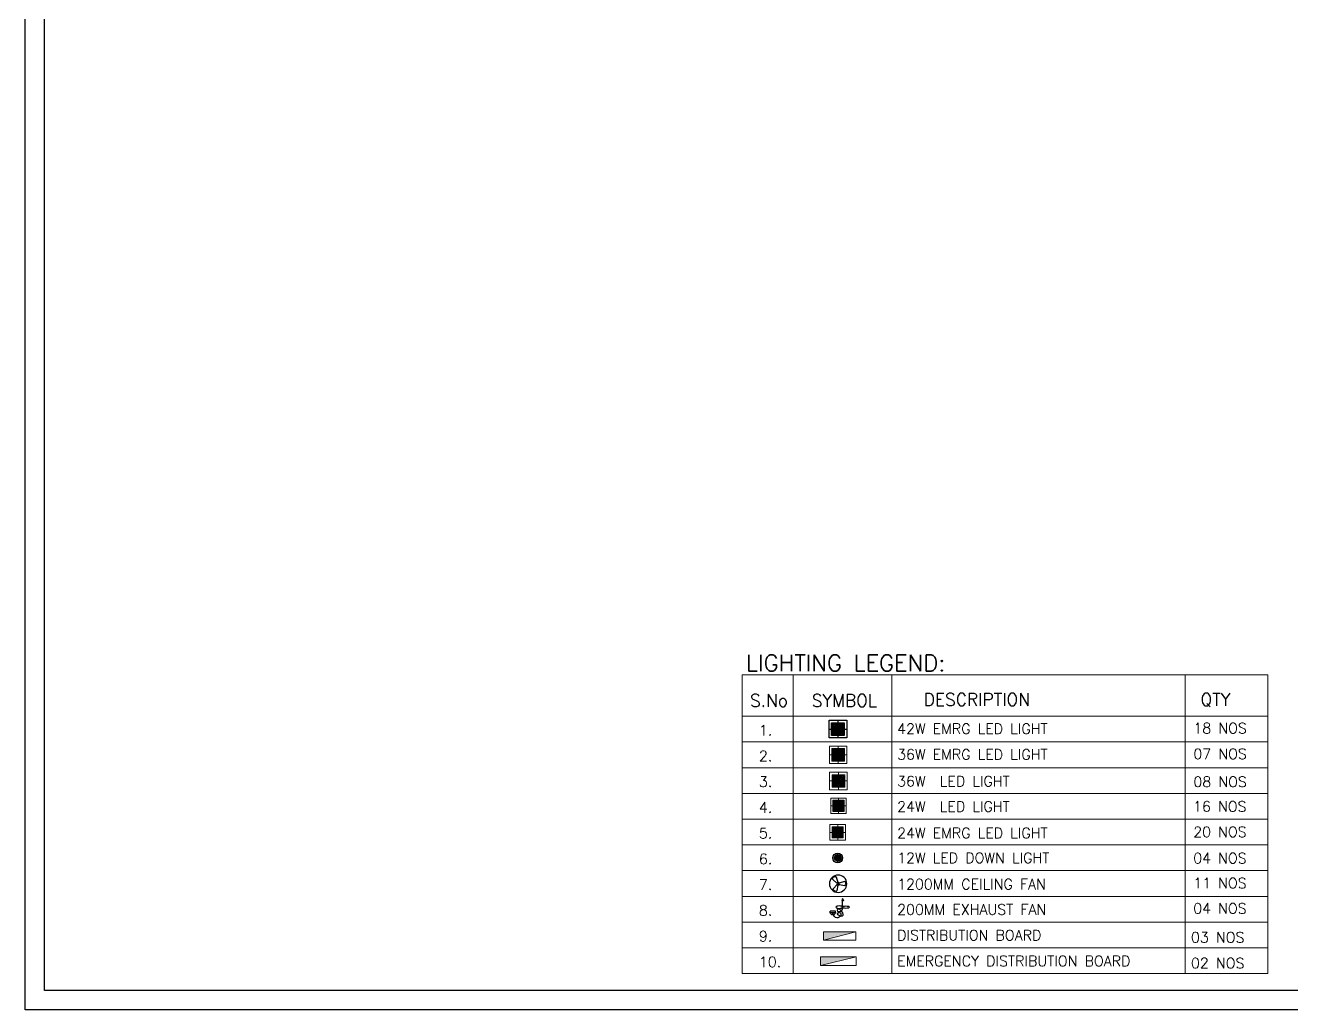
# Model space of a CAD drawing. Extents: x 3550807 to 4078732, y -628171 to -515859.
# Drawn here: x 3604456 to 3619691, y -551399 to -539549 of the extents above; entities that cross this region are included whole.
import ezdxf

# ---------------------------------------------------------------- set-up
doc = ezdxf.new("R2010")
doc.units = 0
doc.header["$LTSCALE"] = 6
doc.header["$MEASUREMENT"] = 0
doc.linetypes.add('ACAD_ISO04W100', pattern=[30, 24, -3, 0, -3])
doc.linetypes.add('CONTINU', pattern=[0])
doc.layers.get('0').update_dxf_attribs({"linetype": 'CONTINUOUS'})
for name, color, linetype in [('24W RAW POWER', 1, 'CONTINUOUS'), ('24W UPS POWER LIGHT', 5, 'CONTINUOUS'), ('ELE 36W EMERGENCY LIGHT', 5, 'CONTINUOUS'), ('ELE 36W LED LIGHT', 6, 'CONTINUOUS'), ('ELE-1200MM CEILINGFAN', 6, 'CONTINUOUS'), ('ELE-12W LED', 1, 'CONTINUOUS'), ('ELE-12W LED @ 1', 1, 'CONTINUOUS'), ('ELE-EXHAUST FAN', 10, 'CONTINUOUS'), ('ELE-LIGHTING WIRRING', 7, 'CONTINUOUS')]:
    doc.layers.add(name, color=color, linetype=linetype)
for name, color, linetype, lineweight in [('axes', 40, 'ACAD_ISO04W100', 25), ('ELE-24W EMERGENCY  LED LIGHT', 5, 'CONTINUOUS', 18), ('ELE-24W LED LIGHT', 1, 'CONTINUOUS', 18), ('ELE-36W EMERGENCY  LED LIGHT', 7, 'CONTINUOUS', 18), ('ELE-36W LED LIGHT', 210, 'CONTINUOUS', 18), ('ELE. DB', 1, 'CONTINUOUS', 9), ('hatch', 252, 'CONTINUOUS', 9)]:
    doc.layers.add(name, color=color, linetype=linetype, lineweight=lineweight)
doc.layers.add('ELE-42W EMERGENCY DOWN LIGHT', color=7, linetype='CONTINUOUS', true_color=0x608ec6)
doc.styles.add('ROMANS', font='romans.shx')

# ---------------------------------------------------------------- blocks, each defined once
blk = doc.blocks.new('ELE.EMERGENCY 40W LED LIGHT')
at = {"layer": 'ELE-36W EMERGENCY  LED LIGHT'}
h = blk.add_hatch(dxfattribs=at)
h.set_pattern_fill('ANSI31', color=5, scale=300, style=0)
h.set_pattern_definition([(45, (0, 0), (-26.51650429449553, 26.51650429449553), [])])
h.paths.add_polyline_path([(-207.71532323258, -207.7153232324927), (-207.71532323258, 207.7153232324927), (207.71532323258, 207.7153232324927), (207.71532323258, -207.7153232324927)])
for p, q in [((-288, 0), (288, 0)), ((0, 288), (0, -288))]:
    blk.add_line(p, q, dxfattribs=at)
for points in [[(-288, -288), (-288, 288), (288, 288), (288, -288)], [(-207.71532323258, -207.7153232324927), (-207.71532323258, 207.7153232324927), (207.71532323258, 207.7153232324927), (207.71532323258, -207.7153232324927)]]:
    blk.add_lwpolyline(points, close=True, dxfattribs=at)
blk = doc.blocks.new('light300x600')
at = {"layer": 'ELE-36W LED LIGHT', "lineweight": 0}
for p, q in [((918214.7090835375, -78407.37249509472), (918214.7090835375, -79007.37249509478)), ((918814.7090835375, -78407.37249509472), (918214.7090835375, -78407.37249509472)), ((918514.7090835375, -78407.37249509472), (918514.7090835375, -79007.37249509478)), ((918814.7090835375, -79007.37249509478), (918814.7090835375, -78407.37249509472)), ((918214.7090835375, -78707.37249509475), (918814.7090835375, -78707.37249509475)), ((918298.3389551704, -78491.25845918385), (918298.5950476268, -78491.00236672752)), ((918298.3389551704, -78544.29146777285), (918351.6280562157, -78491.00236672752)), ((918298.3389551701, -78597.32447636187), (918404.6610648044, -78491.00236672758)), ((918298.3389551701, -78650.35748495086), (918457.6940733936, -78491.00236672755)), ((918298.3389551704, -78703.39049353982), (918510.7270819825, -78491.00236672752)), ((918298.3389551704, -78756.4235021288), (918563.7600905717, -78491.00236672751)), ((918298.3389551701, -78809.45651071782), (918616.7930991607, -78491.00236672758)), ((918298.3389551701, -78862.48951930682), (918669.8261077496, -78491.00236672752)), ((918298.3389551704, -78915.52252789578), (918722.8591163385, -78491.00236672752)), ((918298.3389551701, -78491.00236672754), (918298.3389551701, -78923.74262346195)), ((918731.0792119048, -78491.00236672754), (918298.3389551701, -78491.00236672754)), ((918343.1518681933, -78923.7426234619), (918731.0792119048, -78535.81527975028)), ((918396.1848767822, -78923.74262346196), (918731.0792119048, -78588.8482883393)), ((918449.2178853712, -78923.74262346196), (918731.0792119048, -78641.88129692829)), ((918502.2508939601, -78923.7426234619), (918731.0792119048, -78694.91430551725)), ((918555.2839025491, -78923.74262346193), (918731.0792119048, -78747.94731410629)), ((918608.316911138, -78923.74262346196), (918731.0792119048, -78800.98032269526)), ((918661.349919727, -78923.74262346196), (918731.0792119048, -78854.01333128425)), ((918731.0792119048, -78923.74262346195), (918731.0792119048, -78491.00236672754)), ((918214.7090835375, -79007.37249509478), (918814.7090835375, -79007.37249509478)), ((918298.3389551701, -78923.74262346195), (918731.0792119048, -78923.74262346195)), ((918714.3829283161, -78923.74262346199), (918731.0792119048, -78907.04633987321))]:
    blk.add_line(p, q, dxfattribs=at)
blk = doc.blocks.new('24w led light')
at = {"layer": 'ELE-24W LED LIGHT', "color": 1, "lineweight": 0}
for p, q in [((159.0000000012145, 158.9999999986694), (-159.9999999987274, 159.0000000012225)), ((-159.9999999987274, 159.0000000012225), (-160.0000000012806, -159.9999999987194)), ((114.5367849160933, 114.5367849143026), (-115.5367849143026, 114.5367849161594)), ((-115.5367849143026, 114.5367849161594), (-115.5367849161594, -115.5367849143526)), ((110.1664341049445, -115.5367849160353), (-115.5367849143606, 110.1664341068094)), ((81.97055120514068, -115.5367849159193), (-115.5367849145927, 81.97055120700553)), ((53.77466830533685, -115.5367849157452), (-115.5367849147668, 53.77466830725971)), ((25.57878540547499, -115.536784915397), (-115.5367849150569, 25.57878540745588)), ((114.5367849144106, -91.7112528255815), (-91.71125282390676, 114.5367849159273)), ((114.5367849147007, -63.51536992577766), (-63.51536992410293, 114.5367849156952)), ((114.5367849149328, -35.31948702603185), (-35.31948702429909, 114.5367849155211)), ((114.5367849151069, -7.123604126228013), (-7.123604124495255, 114.536784915289)), ((-0.5000000012805742, -159.999999999996), (-0.4999999987274407, 158.999999999946)), ((114.536784915339, 21.07227877357582), (21.07227877536661, 114.5367849150569)), ((114.5367849155711, 49.26816167332163), (49.26816167511242, 114.5367849148248)), ((114.5367849158032, 77.46404457312546), (77.46404457497428, 114.5367849145927)), ((114.5367849160353, 105.6599274730454), (105.6599274747201, 114.5367849143606)), ((114.5367849142945, -115.5367849162094), (114.5367849160933, 114.5367849143026)), ((158.9999999987194, -160.0000000012726), (159.0000000012145, 158.9999999986694)), ((-160.000000000004, -0.4999999987194258), (158.999999999996, -0.5000000012725593)), ((-160.0000000012806, -159.9999999987194), (158.9999999987194, -160.0000000012726)), ((-2.617097494328851, -115.5367849151649), (-115.536784915231, -2.617097492464012)), ((-30.81298039413269, -115.5367849150489), (-115.5367849154631, -30.81298039220982)), ((-59.00886329393652, -115.5367849148168), (-115.5367849156952, -59.00886329212971)), ((-87.20474619374036, -115.5367849144686), (-115.5367849159273, -87.20474619181749)), ((-115.4006290935442, -115.5367849142945), (-115.5367849161594, -115.4006290915633)), ((-115.5367849161594, -115.5367849143526), (114.5367849142945, -115.5367849162094))]:
    blk.add_line(p, q, dxfattribs=at)
blk = doc.blocks.new('24w led emeregency')
at = {"layer": 'ELE-24W EMERGENCY  LED LIGHT'}
h = blk.add_hatch(dxfattribs=at)
h.set_pattern_fill('ANSI31', scale=166.666666666665, style=0)
h.set_pattern_definition([(45, (0, 0), (-14.73139127471959, 14.7313912747196), [])])
h.paths.add_polyline_path([(-115.397401795839, -115.397401795839), (-115.397401795839, 115.397401795839), (115.397401795839, 115.397401795839), (115.397401795839, -115.397401795839)])
at = {"layer": 'ELE-24W EMERGENCY  LED LIGHT', "color": 5}
for p, q in [((-160, 0), (160, 0)), ((0, 160), (0, -160))]:
    blk.add_line(p, q, dxfattribs=at)
for points in [[(-160, -160), (-160, 160), (160, 160), (160, -160)], [(-115.397401795839, -115.397401795839), (-115.397401795839, 115.397401795839), (115.397401795839, 115.397401795839), (115.397401795839, -115.397401795839)]]:
    blk.add_lwpolyline(points, close=True, dxfattribs=at)
blk = doc.blocks.new('A$C07FB25EA')
at = {"layer": 'ELE-1200MM CEILINGFAN', "color": 3}
for p, q in [((-14.84286138923198, -1.026129745423532), (-14.81482261964993, 2.37777899041248)), ((-11.7984145034352, 4.548378357842012), (-2.224771563924151, 1.439198100535577)), ((0.2555713899018883, 2.637343919337582), (3.168330920685548, 12.07415516399124)), ((9.838218455632159, 7.943537505430868), (2.358767898105725, 1.207109641702118)), ((6.532776267500593, 13.36735990063607), (9.466628320107704, 11.64112324596863)), ((-2.411792527615034, -1.097340643536882), (-12.04069056159642, -3.293222517087997)), ((1.960196047803038, -12.49191586327652), (-0.1339963341779367, -2.646307742243152)), ((2.156221137716784, -1.540003275806157), (8.872359640910874, -8.780932646906876)), ((8.31008512173139, -12.34123015521618), (5.348194299542229, -14.01890223638475))]:
    blk.add_line(p, q, dxfattribs=at)
at = {"layer": 'ELE-1200MM CEILINGFAN', "color": 5, "ltscale": 10}
blk.add_circle((0, 0), 16.44920765180997, dxfattribs=at)
at = {"layer": 'ELE-1200MM CEILINGFAN', "color": 3}
for radius in [2.649698036423876, 1.57768634052507]:
    blk.add_circle((0, 0), radius, dxfattribs=at)
for centre, radius, start, end in [((-12.51198974412546, 2.358810032856127), 2.302911000000001, 71.9493309579858, 179.5280523201116), ((5.364932230608247, 11.38253260855709), 2.302911, 59.52805232013018, 162.5228544712673), ((8.29878428322263, 9.656295953875087), 2.302911, 311.9493309576654, 59.52805232013018), ((-12.54002851371843, -1.045098702990799), 2.302911000000001, 179.5280523201116, 282.5228544713182), ((4.213205460910103, -12.01510598673485), 2.302911000000001, 191.9493309577734, 299.5280523201873), ((7.175096283113817, -10.33743390556629), 2.302911000000001, 299.5280523201873, 42.52285447146621)]:
    blk.add_arc(centre, radius, start, end, dxfattribs=at)
blk = doc.blocks.new('A$C44D17E71')
at = {"layer": 'ELE-EXHAUST FAN', "color": 1}
for p, q in [((-13.29599733809255, 0.7159641550460947), (-9.753207352478512, 2.099846774310208)), ((-13.29599733809255, 0.7159641550460947), (-9.753207352328673, -0.4807560357785405)), ((-9.753207352478512, 2.099846774310208), (-9.753207352328673, -0.4807560357785405)), ((-0.9728406073775204, 0.8095453698751953), (-9.753207352478512, 0.8095453698751953)), ((6.624894357317842, -9.319243077637587), (4.708301747763088, -9.310921312920549)), ((4.708301747549129, -9.31092131185462), (4.708301747527756, -16.79750919255232)), ((6.592107783299824, -16.80575916425325), (4.708301747527756, -16.79743739952348)), ((6.592107783299824, -16.80575916425325), (6.624894357082511, -9.319243076573478)), ((6.606356718972009, -13.55214423543978), (10.06401058358968, -13.56728674265971)), ((6.608972073030898, -12.95495190956128), (10.06662593766994, -12.97009441677576))]:
    blk.add_line(p, q, dxfattribs=at)
blk.add_ellipse((-0.9728406073561473, 5.636987982185019), major_axis=(-4.194098581760904e-11, -4.827442612307142), ratio=0.3635497343302502, dxfattribs=at)
at = {"layer": 'ELE-EXHAUST FAN', "color": 1, "extrusion": (0, 0, -1)}
blk.add_ellipse((-0.9728406073561473, -4.017897242429171), major_axis=(-4.194039462639472e-11, 4.827442612307142), ratio=0.3635497343302502, dxfattribs=at)
blk.add_ellipse((6.311101380334847, -13.0611986838426), major_axis=(0.01644494446120371, 3.755053575657497), ratio=0.9999999968774386, start_param=0.07928288612717244, end_param=3.06230976746262, dxfattribs=at)
at = {"layer": 'ELE-EXHAUST FAN', "color": 1}
blk.add_open_spline([(-1.040462210238502, 0.8131301081702986), (-0.794110476796277, -0.2959092840810627), (3.443820170653225, 2.503108630342467), (7.593877717068608, -7.044175584480399), (-0.9620381850488684, -5.976623083626691), (5.220079382851281, 0.4063643747449532), (14.26886167446287, 3.094036723225145), (9.160937442755994, -9.394371721256903), (5.4319324894484, -2.528912989344462), (11.72688167262936, 0.02392873297139886), (16.82435437684603, -10.78942685045513), (10.13837529740211, -10.70616108024435), (10.06508547398614, -12.97008767044419)], degree=3, knots=[0, 0, 0, 0, 6.261698984633693, 12.35289337727386, 15.78723858549406, 21.85874170938161, 28.75275539672618, 35.67821749018282, 39.22549451667553, 45.35410703231142, 53.69387849876626, 67.42145290315356, 67.42145290315356, 67.42145290315356, 67.42145290315356], dxfattribs=at)
blk = doc.blocks.new('18W LED')
at = {"layer": 'ELE-12W LED @ 1'}
h = blk.add_hatch(dxfattribs=at)
h.set_pattern_fill('ANSI31', color=252)
h.set_pattern_definition([(45, (-1135553.90972861, 459369.4158411386), (-2.245064030267288, 2.245064030267288), [])])
edge = h.paths.add_edge_path()
edge.add_arc((0, 0), 85.66142586955375, 0, 360)
at = {"layer": 'ELE-12W LED', "color": 1}
for p, q in [((-126.0971237812191, 0), (126.0971237812191, 0)), ((0, -126.0971237812773), (0, 126.0971237812773))]:
    blk.add_line(p, q, dxfattribs=at)
for radius in [126.0971237812657, 85.66142586955375]:
    blk.add_circle((0, 0), radius, dxfattribs=at)
blk = doc.blocks.new('54W EME')
at = {"layer": 'ELE-42W EMERGENCY DOWN LIGHT'}
h = blk.add_hatch(dxfattribs=at)
h.set_pattern_fill('ANSI31', color=8, scale=312.5000000033303, style=0)
h.set_pattern_definition([(45, (-3.352761268615723e-08, 3.387685865163803e-08), (-27.62135864039388, 27.62135864039388), [])])
h.paths.add_polyline_path([(-216.3701284029521, -216.370128335664), (-216.3701284029521, 216.3701284034178), (216.3701283358969, 216.3701284034178), (216.3701283358969, -216.370128335664)])
for p, q in [((-300.0000000367872, 3.387685865163803e-08), (299.999999969732, 3.387685865163803e-08)), ((-3.352761268615723e-08, 300.0000000370201), (-3.352761268615723e-08, -299.9999999692664))]:
    blk.add_line(p, q, dxfattribs=at)
for points in [[(-300.0000000367872, -299.9999999692664), (-300.0000000367872, 300.0000000370201), (299.999999969732, 300.0000000370201), (299.999999969732, -299.9999999692664)], [(-216.3701284029521, -216.370128335664), (-216.3701284029521, 216.3701284034178), (216.3701283358969, 216.3701284034178), (216.3701283358969, -216.370128335664)]]:
    blk.add_lwpolyline(points, close=True, dxfattribs=at)
blk = doc.blocks.new('RPDB')
at = {"layer": 'ELE. DB'}
h = blk.add_hatch(color=1, dxfattribs=at)
h.dxf.hatch_style = 1
h.paths.add_polyline_path([(150, -5.684341886080801e-14), (150, 600), (0, 600)])
at = {"layer": 'ELE. DB', "color": 1}
blk.add_line((0, 600), (150, 0), dxfattribs=at)
blk.add_lwpolyline([(0, 0), (0, 600), (150, 600), (150, 0)], close=True, dxfattribs=at)
blk = doc.blocks.new('UPS DB')
at = {"layer": 'hatch'}
h = blk.add_hatch(color=3, dxfattribs=at)
h.dxf.hatch_style = 1
h.paths.add_polyline_path([(0, -150), (600, -150), (600, 0)])
at = {"layer": 'ELE. DB', "color": 3}
blk.add_line((600, 0), (0, -150), dxfattribs=at)
blk.add_lwpolyline([(0, 0), (600, 0), (600, -150), (0, -150)], close=True, dxfattribs=at)

msp = doc.modelspace()

# ---------------------------------------------------------------- linework, layer by layer
for points in [[(3649537.205183619, -519387.1143226366), (3649537.205183619, -551398.5349615149), (3604456, -551398.5349615149), (3604456, -519387.1143226366)], [(3649305.372762999, -519618.9467432536), (3649305.372762999, -551166.7025408972), (3604687.832420617, -551166.7025408972), (3604687.832420617, -519618.9467432536)]]:
    msp.add_lwpolyline(points, close=True)
at = {"layer": 'axes', "color": 7, "linetype": 'CONTINU', "lineweight": 0}
for p, q in [((3613693.625213431, -547366.2313187722), (3613693.625213431, -550963.6744724367)), ((3614882.574522199, -547366.2313187722), (3614882.574522199, -550963.6744724367)), ((3618410.295108833, -547366.2313187722), (3618410.295108833, -550963.6744724367)), ((3613078.716048913, -547865.8378468401), (3619404.625432125, -547865.8378468401)), ((3613078.716048913, -548175.6215093996), (3619404.625432125, -548175.6215093996)), ((3613078.716048913, -548485.4051719591), (3619404.625432125, -548485.4051719591)), ((3613078.716048913, -548795.1888345185), (3619404.625432125, -548795.1888345185)), ((3613078.716048913, -549104.972497078), (3619404.625432125, -549104.972497078)), ((3613078.716048913, -549414.7561596375), (3619404.625432125, -549414.7561596375)), ((3613078.716048913, -549724.5398221969), (3619404.625432125, -549724.5398221969)), ((3613078.716048913, -550034.3234847564), (3619404.625432132, -550034.3234847564)), ((3613078.716048913, -550344.1071473177), (3619404.625432132, -550344.1071473177)), ((3613078.716048913, -550653.8908098772), (3619404.625432132, -550653.8908098772)), ((3613078.716048913, -550963.6744724367), (3619404.625432132, -550963.6744724367))]:
    msp.add_line(p, q, dxfattribs=at)
msp.add_lwpolyline([(3613078.716048916, -550963.6744724367), (3613078.716048913, -547366.2313187722), (3619404.625432125, -547366.2313187722), (3619404.625432129, -550963.6744724367)], dxfattribs=at)

# ---------------------------------------------------------------- block references
at = {"layer": '24W RAW POWER', "lineweight": 9, "xscale": 0.5845946691697645, "yscale": 0.5845946691697645, "zscale": 0.5845946691697645}
msp.add_blockref('24w led light', (3614239.557162882, -548944.832406497), dxfattribs=at)
at = {"layer": '24W UPS POWER LIGHT', "lineweight": 9, "xscale": 0.5827678108277604, "yscale": 0.5827678108277604, "zscale": 0.5827678108277604}
msp.add_blockref('24w led emeregency', (3614229.745842242, -549263.8015918884), dxfattribs=at)
at = {"layer": 'ELE 36W EMERGENCY LIGHT', "xscale": 0.36422988176771, "yscale": 0.36422988176771, "zscale": 0.36422988176771}
msp.add_blockref('ELE.EMERGENCY 40W LED LIGHT', (3614234.493265481, -548330.8056718189), dxfattribs=at)
at = {"layer": 'ELE 36W LED LIGHT', "xscale": 0.3496606864969679, "yscale": 0.3496606864969679, "zscale": 0.3496606864969679, "rotation": 89.9999999995464}
msp.add_blockref('light300x600', (3586716.902064593, -869813.7068033444), dxfattribs=at)
at = {"layer": 'ELE-1200MM CEILINGFAN', "color": 7, "ltscale": 8, "xscale": -6.343525579293813, "yscale": 6.343525579293813, "zscale": 6.343525579293813}
msp.add_blockref('A$C07FB25EA', (3614234.908019239, -549883.0300152175), dxfattribs=at)
at = {"layer": 'ELE-12W LED', "color": 6, "xscale": 0.4614878133998618, "yscale": 0.4614878133998618, "zscale": 0.4614878133998618}
msp.add_blockref('18W LED', (3614229.745842242, -549572.0403820503), dxfattribs=at)
at = {"layer": 'ELE-42W EMERGENCY DOWN LIGHT', "linetype": 'ByBlock', "xscale": 0.3543787660439607, "yscale": 0.3543787660439607, "zscale": 0.3543787660439607}
msp.add_blockref('54W EME', (3614232.249679472, -548021.7019565086), dxfattribs=at)
at = {"layer": 'ELE-EXHAUST FAN', "xscale": 8.475743973959146, "yscale": 8.475743973959146, "zscale": 8.475743973959146, "rotation": 270}
msp.add_blockref('A$C44D17E71', (3614281.468164997, -550172.5085790068), dxfattribs=at)
at = {"layer": 'ELE. DB'}
for name, p, xscale, yscale, zscale, rotation in [('RPDB', (3614449.410002092, -550559.663588053), 0.6480274736287961, 0.6480274736287961, 0.6480274736287961, 89.9999999999999), ('UPS DB', (3614450.492393592, -550867.8194866966), 0.7097461312461177, 0.7097461312461177, 0.7097461312461177, 179.9999999999998)]:
    msp.add_blockref(name, p, dxfattribs=dict(at, xscale=xscale, yscale=yscale, zscale=zscale, rotation=rotation))

# ---------------------------------------------------------------- texts
at = {"layer": 'ELE-LIGHTING WIRRING', "color": 7, "linetype": 'CONTINU', "lineweight": 0, "attachment_point": 1, "style": 'ROMANS'}
for s, insert, char_height, width in [('{\\C256;LIGHTING LEGEND:}', (3613125.387202257, -547125.1424417387), 200, 4776.922887177672), ('{\\C256;S.No}', (3613174.888844201, -547601.4881476037), 150, 383.9574033416962), ('{\\C256;SYMBOL}', (3613917.469024801, -547601.4881476037), 150, 383.9574033416962), ('{\\C256;DESCRIPTION}', (3615264.054178612, -547589.3682800758), 150, 383.9574033416962), ('{\\C256;QTY}', (3618593.202855633, -547589.3682800758), 150, 383.9574033417739), ('{\\C256;1.}', (3613281.329998465, -547972.8026856523), 125, 383.9574033416962), ('{\\C256;42W EMRG LED LIGHT}', (3614944.327751414, -547953.8536466028), 125, 2689.156207496025), ('{\\C256;18 NOS\\P}', (3618509.244993948, -547947.3424799278), 125, 1147.951954938937), ('{\\C256;2.}', (3613281.329998465, -548282.5863482117), 125, 383.9574033416962), ('{\\C256;36W EMRG LED LIGHT}', (3614944.327751414, -548263.6373091623), 125, 2689.156207496025), ('{\\C256;07 NOS\\P}', (3618509.244993948, -548257.1261424873), 125, 1147.951954938937), ('{\\C256;3.}', (3613281.329998465, -548592.3700107712), 125, 383.9574033416962), ('{\\C256;36W  LED LIGHT}', (3614944.327751414, -548586.4204604778), 125, 2689.156207496025), ('{\\C256;08 NOS\\P}', (3618509.244993948, -548592.1577924549), 125, 1159.587027767207), ('{\\C256;4.}', (3613281.329998465, -548902.1536733307), 125, 383.9574033416962), ('{\\C256;24W  LED LIGHT}', (3614944.327751414, -548890.5888005517), 125, 2689.156207496025), ('{\\C256;16 NOS}', (3618505.306037002, -548889.4357788343), 125, 1050.993014701176), ('{\\C256;5.}', (3613281.329998465, -549211.937335892), 125, 383.9574033416962), ('{\\C256;24W EMRG LED LIGHT}', (3614944.327751414, -549209.3796153668), 125, 2689.156207496025), ('{\\C256;20 NOS\\P}', (3618506.82102044, -549196.1067261196), 125, 1066.506445139181), ('{\\C256;6.}', (3613281.329998465, -549521.7209984515), 125, 383.9574033416962), ('{\\C256;12W LED DOWN LIGHT}', (3614944.327751414, -549508.5306771867), 125, 2689.156207496025), ('{\\C256;04 NOS\\P}', (3618506.82102044, -549511.9710307218), 125, 1070.384802748915), ('{\\C256;7.}', (3613281.329998465, -549831.5046610109), 125, 383.9574033416962), ('{\\C256;1200MM CEILING FAN}', (3614944.327751414, -549824.885203224), 125, 2689.156207496025), ('{\\C256;11 NOS\\P}', (3618506.82102044, -549811.6123139769), 125, 941.3256651214324), ('{\\C256;8.}', (3613281.329998465, -550141.2883235704), 125, 383.9574033416962), ('{\\C256;200MM EXHAUST FAN}', (3614944.327751414, -550130.0259990547), 125, 2689.156207496025), ('{\\C256;04 NOS\\P}', (3618506.82102044, -550116.7531098056), 125, 974.2722855238244), ('{\\C256;9.}', (3613281.329998465, -550451.0719861299), 125, 383.9574033416962), ('{\\C256;DISTRIBUTION BOARD}', (3614944.327751414, -550439.809661616), 125, 2689.156207496025), ('{\\C256;03 NOS}', (3618479.75972578, -550465.2814304422), 125, 935.8345617209561), ('{\\C256;EMERGENCY DISTRIBUTION BOARD}', (3614944.327751414, -550749.5933241755), 125, 3468.892890356015), ('{\\C256;10.}', (3613281.329998465, -550760.8556486912), 125, 383.9574033416962), ('{\\C256;02 NOS}', (3618479.75972578, -550775.0650930017), 125, 1029.183319528122)]:
    msp.add_mtext(s, dxfattribs=dict(at, insert=insert, char_height=char_height, width=width))

doc.saveas('drawing.dxf')
